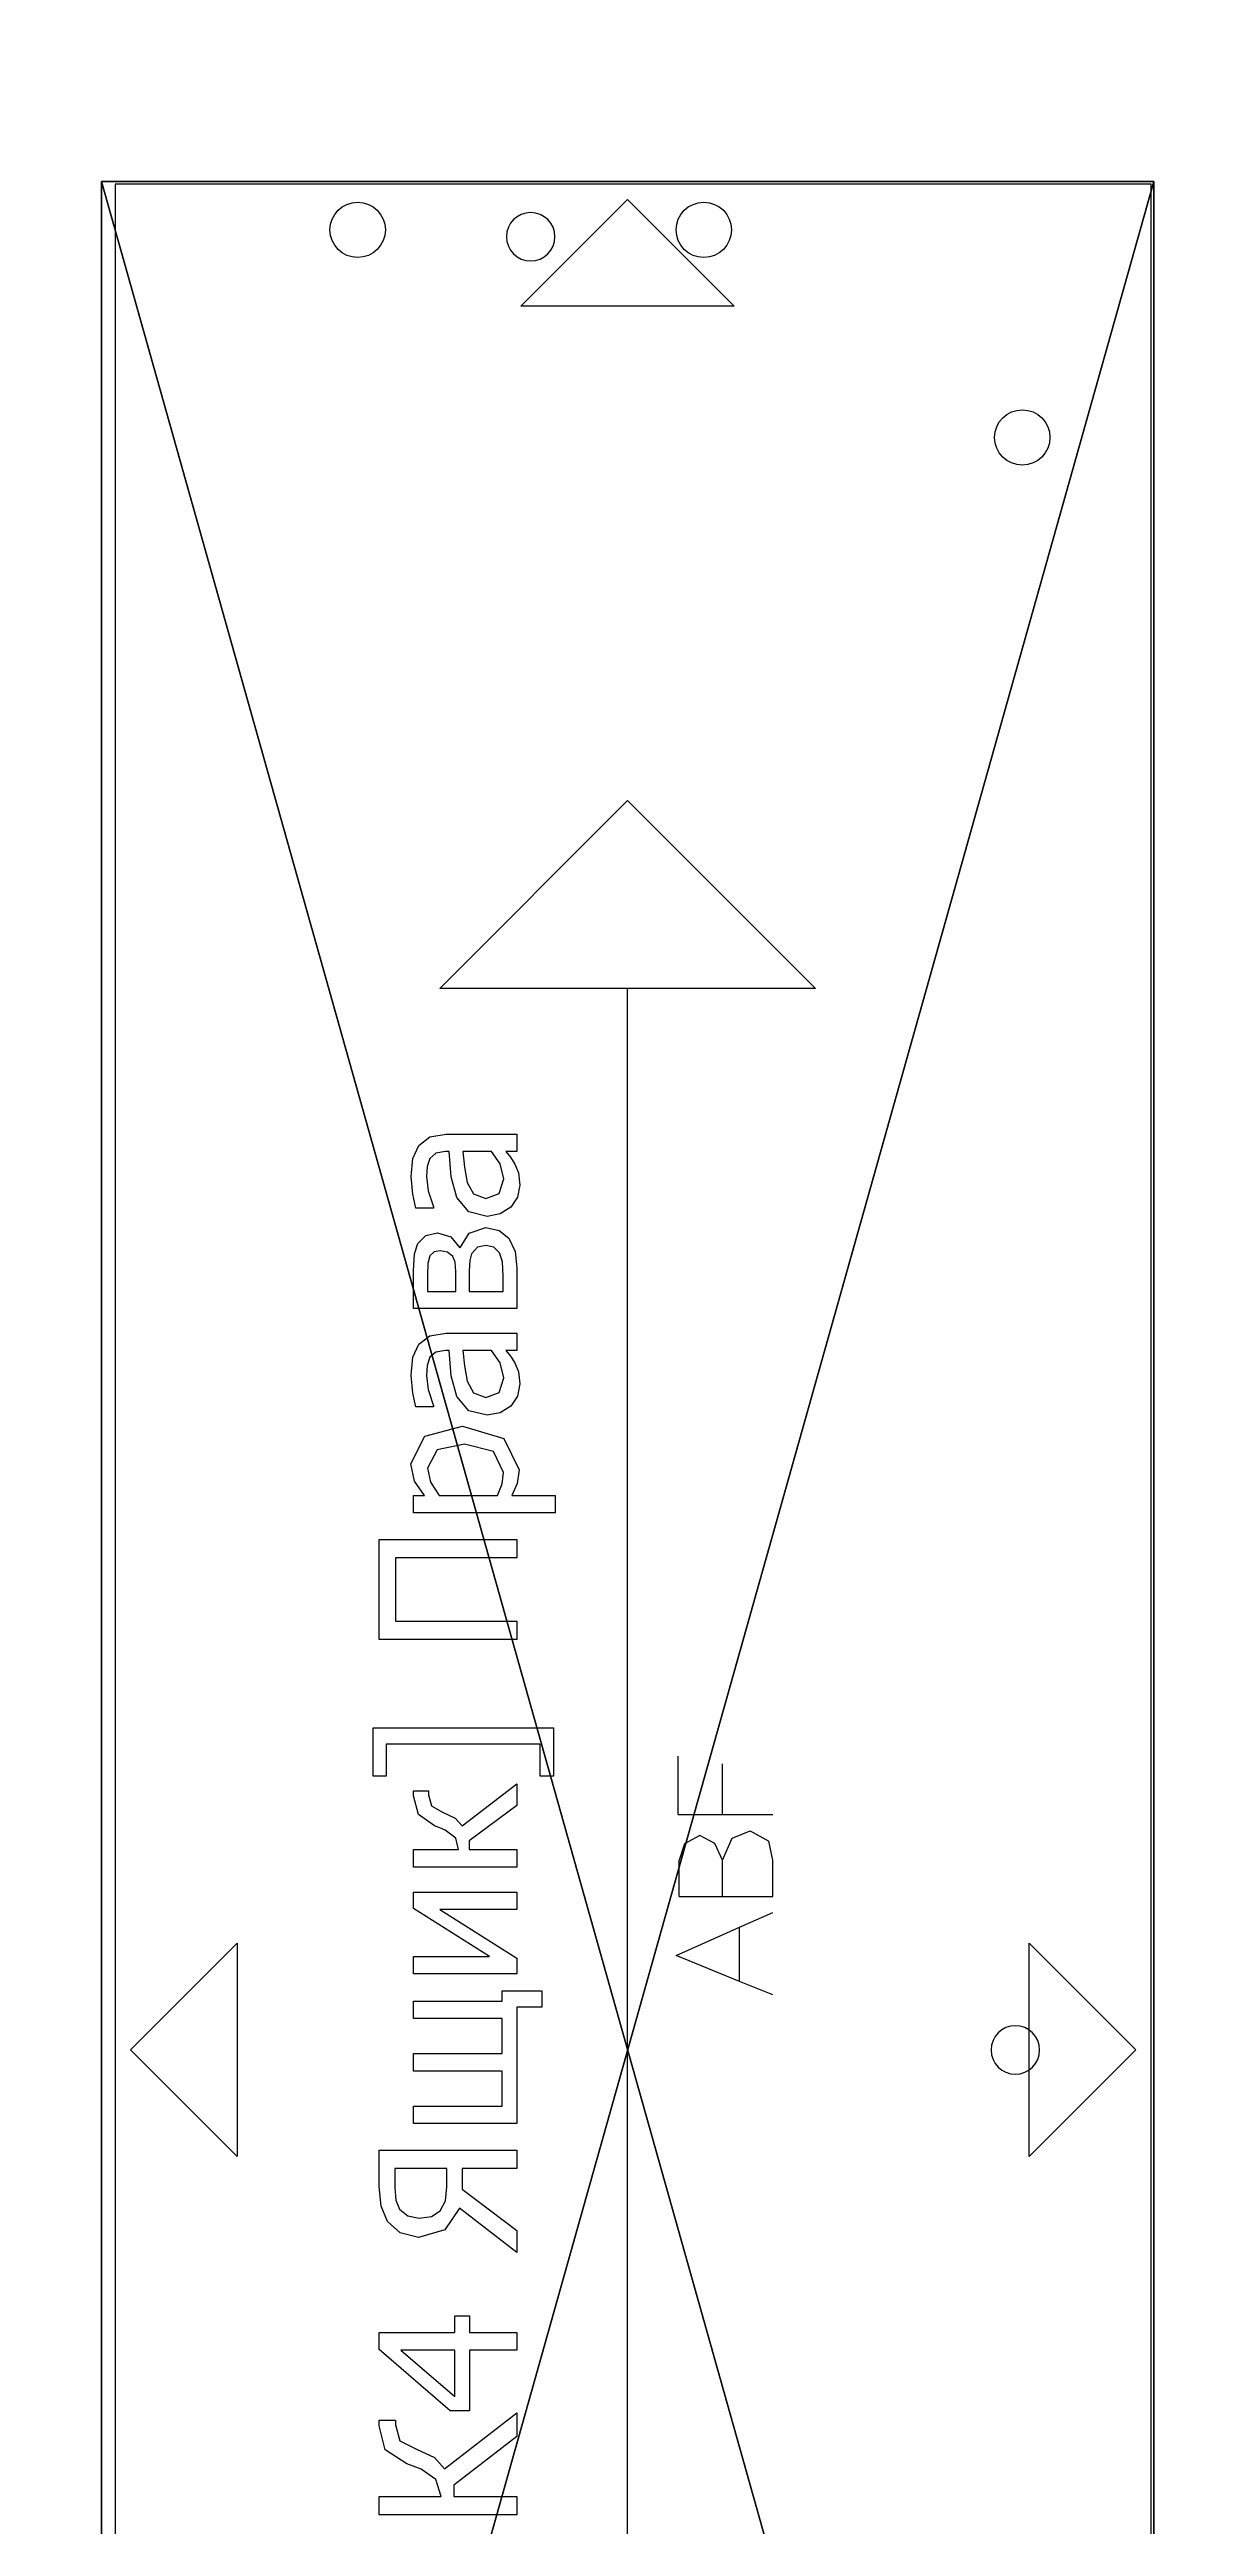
# Model space of a CAD drawing. Header units: millimetres. Extents: x -70178 to 17, y -3145 to 2055.
# Drawn here: x -7001.5 to -6837, y 201.1 to 559.1 of the extents above; entities that cross this region are included whole.
import ezdxf

# ---------------------------------------------------------------- set-up
doc = ezdxf.new("R2010")
doc.units = ezdxf.units.MM
doc.header["$LTSCALE"] = 25.4
doc.layers.get('0').update_dxf_attribs({"true_color": 0xffffff})
for name, color, linetype, true_color in [('ABF_cuttingLines', 34, 'Continuous', 0xaa4400), ('ABF_edgeBanding', 32, 'Continuous', 0xcc6600), ('ABF_Label', 253, 'Continuous', 0x9999cc), ('D7-DEPTHF-$44817', 252, 'Continuous', 0x777799), ('D8-DEPTH12-$38878', 36, 'Continuous', 0x664400)]:
    doc.layers.add(name, color=color, linetype=linetype, true_color=true_color)

# ---------------------------------------------------------------- blocks, each defined once
blk = doc.blocks.new('Group99#1')
at = {"layer": 'D8-DEPTH12-$38878', "color": 0, "extrusion": (0, 0, -1)}
blk.add_circle((0, -9), 4, dxfattribs=at)
blk = doc.blocks.new('Group103#1')
at = {"layer": 'D8-DEPTH12-$38878', "color": 0, "extrusion": (0, 0, -1)}
blk.add_circle((0, -9), 4, dxfattribs=at)
blk = doc.blocks.new('Group105#2')
at = {"layer": 'D7-DEPTHF-$44817', "color": 0}
blk.add_circle((0, -8, 16), 3.5, dxfattribs=at)
blk = doc.blocks.new('Group109#1')
at = {"layer": 'D8-DEPTH12-$38878', "color": 0, "extrusion": (0, 0, -1)}
blk.add_circle((-9, 0), 4, dxfattribs=at)
blk = doc.blocks.new('Group120#1')
at = {"layer": 'D7-DEPTHF-$44817', "color": 0}
blk.add_circle((8, 0, 16), 3.5, dxfattribs=at)
blk = doc.blocks.new('Group1135#1')
at = {"layer": 'ABF_Label', "color": 0}
for p, q in [((-44.01, 10.47), (-44.01, 23.51)), ((-44.01, 23.51), (-42.27, 23.51)), ((-42.27, 23.51), (-42.27, 17.63)), ((-37.84, 22.94), (-35.58, 23.51)), ((-35.58, 23.51), (-35.05, 23.51)), ((-35.05, 23.51), (-35.05, 21.96)), ((-34.17, 16.79), (-28.34, 23.51)), ((-28.34, 23.51), (-26.73, 23.51)), ((-26.73, 23.51), (-26.73, 16.35)), ((-14.77, 23.33), (-12.93, 23.51)), ((-12.93, 23.51), (-9.48, 23.51)), ((-9.48, 23.51), (-9.48, 10.47)), ((25.91, 22.84), (25.91, 24.09)), ((25.91, 24.09), (30.47, 24.09)), ((30.47, 24.09), (30.47, 7.03)), ((38.85, 10.47), (38.85, 23.51)), ((38.85, 23.51), (48.32, 23.51)), ((48.32, 23.51), (48.32, 10.47)), ((-39.18, 20.88), (-37.84, 22.94)), ((-36.98, 21.54), (-37.77, 19.97)), ((-35.49, 21.96), (-36.98, 21.54)), ((-35.05, 21.96), (-35.49, 21.96)), ((-28.41, 21.45), (-32.81, 16.35)), ((-28.41, 16.35), (-28.41, 21.45)), ((-17.74, 19.79), (-17.32, 21.52)), ((-17.32, 21.52), (-16.23, 22.72)), ((-16.23, 22.72), (-14.77, 23.33)), ((-15.06, 21.57), (-15.69, 20.81)), ((-14.23, 21.92), (-15.06, 21.57)), ((-13.02, 22.02), (-14.23, 21.92)), ((-11.22, 22.02), (-13.02, 22.02)), ((-11.22, 17.1), (-11.22, 22.02)), ((28.93, 22.84), (25.91, 22.84)), ((28.93, 8.29), (28.93, 22.84)), ((46.58, 21.97), (40.58, 21.97)), ((40.58, 21.97), (40.58, 10.47)), ((46.58, 10.47), (46.58, 21.97)), ((-40.65, 18.15), (-39.67, 19.53)), ((-39.67, 19.53), (-39.39, 20.28)), ((-39.39, 20.28), (-39.18, 20.88)), ((-37.77, 19.97), (-38.58, 18.27)), ((-17.02, 17.29), (-17.74, 19.79)), ((-15.69, 20.81), (-15.92, 19.73)), ((-15.92, 19.73), (-15.76, 18.57)), ((-6.97, 10.47), (-6.97, 20.25)), ((-6.97, 20.25), (-5.32, 20.25)), ((-5.32, 20.25), (-5.32, 11.86)), ((-2, 11.86), (-2, 20.25)), ((-2, 20.25), (-0.35, 20.25)), ((-0.35, 20.25), (-0.35, 11.86)), ((2.96, 11.86), (2.96, 20.25)), ((2.96, 20.25), (4.61, 20.25)), ((4.61, 20.25), (4.61, 11.86)), ((7.2, 10.47), (7.2, 20.25)), ((7.2, 20.25), (8.83, 20.25)), ((8.83, 20.25), (8.83, 13.07)), ((8.83, 13.07), (13.39, 20.25)), ((13.39, 20.25), (14.93, 20.25)), ((14.93, 20.25), (14.93, 10.47)), ((17.31, 10.47), (17.31, 20.25)), ((17.31, 20.25), (18.96, 20.25)), ((18.96, 20.25), (18.96, 15.99)), ((21.22, 18.28), (22.29, 19.8)), ((22.29, 19.8), (24.06, 20.25)), ((24.13, 18.83), (23.1, 18.55)), ((24.06, 20.25), (24.51, 20.25)), ((24.51, 18.83), (24.13, 18.83)), ((24.51, 20.25), (24.51, 18.83)), ((50.83, 6.86), (50.83, 20.25)), ((50.83, 20.25), (52.48, 20.25)), ((52.48, 20.25), (52.48, 19.23)), ((52.48, 19.23), (53.84, 20.15)), ((55.07, 18.95), (53.72, 18.64)), ((53.84, 20.15), (55.47, 20.52)), ((56.8, 18.03), (55.07, 18.95)), ((55.47, 20.52), (58.1, 19.19)), ((58.1, 19.19), (59.04, 15.62)), ((60.86, 20.04), (62.16, 20.33)), ((60.86, 18.37), (60.86, 20.04)), ((62.5, 18.86), (60.96, 18.37)), ((62.16, 20.33), (63.85, 20.49)), ((63.84, 19.03), (62.5, 18.86)), ((64.77, 18.97), (63.84, 19.03)), ((63.85, 20.49), (65.55, 20.33)), ((65.55, 18.7), (64.77, 18.97)), ((65.55, 20.33), (66.79, 19.76)), ((66.79, 19.76), (67.59, 18.72)), ((70.16, 10.47), (70.16, 20.25)), ((70.16, 20.25), (73.75, 20.25)), ((73.36, 18.94), (71.79, 18.94)), ((71.79, 18.94), (71.79, 16.26)), ((74.44, 18.91), (73.36, 18.94)), ((73.75, 20.25), (75.33, 20.18)), ((75.14, 18.71), (74.44, 18.91)), ((75.33, 20.18), (76.32, 19.85)), ((76.32, 19.85), (77.08, 19.1)), ((77.08, 19.1), (77.33, 18)), ((79.68, 20.04), (80.99, 20.33)), ((79.68, 18.37), (79.68, 20.04)), ((81.32, 18.86), (79.78, 18.37)), ((80.99, 20.33), (82.67, 20.49)), ((82.66, 19.03), (81.32, 18.86)), ((83.6, 18.97), (82.66, 19.03)), ((82.67, 20.49), (84.37, 20.33)), ((84.37, 18.7), (83.6, 18.97)), ((84.37, 20.33), (85.61, 19.76)), ((85.61, 19.76), (86.41, 18.72)), ((-42.27, 17.63), (-40.65, 18.15)), ((-41.18, 16.44), (-42.27, 16.44)), ((-42.27, 16.44), (-42.27, 10.47)), ((-36.57, 10.47), (-41.18, 16.44)), ((-38.58, 18.27), (-39.65, 17.32)), ((-39.65, 17.32), (-34.36, 10.47)), ((-34.17, 14.95), (-34.17, 16.79)), ((-14.98, 15.91), (-17.02, 17.29)), ((-15.76, 18.57), (-15.24, 17.74)), ((-15.24, 17.74), (-14.27, 17.23)), ((-14.27, 17.23), (-12.95, 17.1)), ((-12.95, 17.1), (-11.22, 17.1)), ((13.3, 17.76), (8.69, 10.47)), ((13.3, 10.47), (13.3, 17.76)), ((20.05, 16.26), (20.81, 17.26)), ((20.81, 17.26), (21.03, 17.77)), ((21.03, 17.77), (21.22, 18.28)), ((22.51, 17.51), (21.94, 16.32)), ((23.1, 18.55), (22.51, 17.51)), ((53.72, 18.64), (52.48, 17.84)), ((52.48, 17.84), (52.48, 12.3)), ((57.34, 15.43), (56.8, 18.03)), ((60.96, 18.37), (60.86, 18.37)), ((61.85, 16.17), (63.79, 16.69)), ((63.79, 16.69), (66.21, 16.9)), ((66.04, 18.15), (65.55, 18.7)), ((66.21, 17.22), (66.04, 18.15)), ((66.21, 16.9), (66.21, 17.22)), ((67.59, 18.72), (67.85, 17.16)), ((67.85, 17.16), (67.85, 10.47)), ((74.54, 16.31), (75.1, 16.55)), ((75.1, 16.55), (75.51, 17.03)), ((75.53, 18.32), (75.14, 18.71)), ((75.51, 17.03), (75.64, 17.74)), ((75.64, 17.74), (75.53, 18.32)), ((76.94, 16.74), (75.92, 15.88)), ((77.33, 18), (76.94, 16.74)), ((79.78, 18.37), (79.68, 18.37)), ((80.67, 16.17), (82.62, 16.69)), ((82.62, 16.69), (85.03, 16.9)), ((84.86, 18.15), (84.37, 18.7)), ((85.03, 17.22), (84.86, 18.15)), ((85.03, 16.9), (85.03, 17.22)), ((86.41, 18.72), (86.67, 17.16)), ((86.67, 17.16), (86.67, 10.47)), ((-28.41, 14.95), (-34.17, 14.95)), ((-32.81, 16.35), (-28.41, 16.35)), ((-28.41, 10.47), (-28.41, 14.95)), ((-26.73, 16.35), (-25.18, 16.35)), ((-25.18, 14.95), (-26.73, 14.95)), ((-26.73, 14.95), (-26.73, 10.47)), ((-25.18, 16.35), (-25.18, 14.95)), ((-19.17, 10.47), (-14.98, 15.91)), ((-13.19, 15.65), (-17.08, 10.47)), ((-11.22, 15.65), (-13.19, 15.65)), ((-11.22, 10.47), (-11.22, 15.65)), ((18.96, 15.99), (20.05, 16.26)), ((19.78, 14.98), (18.96, 14.98)), ((18.96, 14.98), (18.96, 10.47)), ((23.14, 10.47), (19.78, 14.98)), ((21.94, 16.32), (21.2, 15.67)), ((21.2, 15.67), (25.19, 10.47)), ((56.63, 12.69), (57.34, 15.43)), ((59.04, 15.62), (57.87, 11.72)), ((60.06, 13.3), (60.49, 15.03)), ((60.49, 15.03), (61.85, 16.17)), ((62.19, 14.57), (61.76, 13.41)), ((63.28, 15.19), (62.19, 14.57)), ((64.73, 15.45), (63.28, 15.19)), ((66.21, 15.59), (64.73, 15.45)), ((66.21, 12.88), (66.21, 15.59)), ((71.79, 16.26), (73.68, 16.26)), ((73.73, 14.98), (71.79, 14.98)), ((71.79, 14.98), (71.79, 11.78)), ((73.68, 16.26), (74.54, 16.31)), ((74.7, 14.94), (73.73, 14.98)), ((75.35, 14.76), (74.7, 14.94)), ((75.99, 14.22), (75.35, 14.76)), ((75.92, 15.88), (75.96, 15.82)), ((75.96, 15.82), (77.29, 15)), ((76.13, 13.42), (75.99, 14.22)), ((77.29, 15), (77.83, 13.43)), ((78.88, 13.3), (79.31, 15.03)), ((79.31, 15.03), (80.67, 16.17)), ((81.01, 14.57), (80.58, 13.41)), ((82.1, 15.19), (81.01, 14.57)), ((83.55, 15.45), (82.1, 15.19)), ((85.03, 15.59), (83.55, 15.45)), ((85.03, 12.88), (85.03, 15.59)), ((-5.32, 11.86), (-2, 11.86)), ((-0.35, 11.86), (2.96, 11.86)), ((4.61, 11.86), (5.58, 11.86)), ((5.58, 11.86), (5.58, 8.12)), ((52.48, 12.3), (53.59, 11.87)), ((53.59, 11.87), (54.64, 11.75)), ((54.64, 11.75), (56.63, 12.69)), ((57.87, 11.72), (54.91, 10.27)), ((60.3, 12.06), (60.06, 13.3)), ((60.93, 11.06), (60.3, 12.06)), ((61.76, 13.41), (62.23, 12.14)), ((62.23, 12.14), (63.62, 11.71)), ((63.62, 11.71), (65.03, 12.05)), ((65.03, 12.05), (66.21, 12.88)), ((71.79, 11.78), (73.22, 11.78)), ((73.22, 11.78), (74.59, 11.85)), ((74.59, 11.85), (75.43, 12.13)), ((75.43, 12.13), (75.97, 12.66)), ((75.97, 12.66), (76.13, 13.42)), ((77.56, 12.17), (76.82, 11.25)), ((77.83, 13.43), (77.56, 12.17)), ((79.12, 12.06), (78.88, 13.3)), ((79.75, 11.06), (79.12, 12.06)), ((80.58, 13.41), (81.06, 12.14)), ((81.06, 12.14), (82.44, 11.71)), ((82.44, 11.71), (83.85, 12.05)), ((83.85, 12.05), (85.03, 12.88)), ((-42.27, 10.47), (-44.01, 10.47)), ((-34.36, 10.47), (-36.57, 10.47)), ((-26.73, 10.47), (-28.41, 10.47)), ((-17.08, 10.47), (-19.17, 10.47)), ((-9.48, 10.47), (-11.22, 10.47)), ((4.05, 10.47), (-6.97, 10.47)), ((4.05, 8.12), (4.05, 10.47)), ((8.69, 10.47), (7.2, 10.47)), ((14.93, 10.47), (13.3, 10.47)), ((18.96, 10.47), (17.31, 10.47)), ((25.19, 10.47), (23.14, 10.47)), ((40.58, 10.47), (38.85, 10.47)), ((48.32, 10.47), (46.58, 10.47)), ((53.62, 10.44), (52.48, 10.96)), ((52.48, 10.96), (52.48, 6.86)), ((54.91, 10.27), (53.62, 10.44)), ((61.88, 10.42), (60.93, 11.06)), ((63.03, 10.2), (61.88, 10.42)), ((64.17, 10.32), (63.03, 10.2)), ((65.02, 10.67), (64.17, 10.32)), ((65.67, 11.09), (65.02, 10.67)), ((66.21, 11.51), (65.67, 11.09)), ((66.21, 10.47), (66.21, 11.51)), ((67.85, 10.47), (66.21, 10.47)), ((74.01, 10.47), (70.16, 10.47)), ((75.57, 10.63), (74.01, 10.47)), ((76.82, 11.25), (75.57, 10.63)), ((80.71, 10.42), (79.75, 11.06)), ((81.85, 10.2), (80.71, 10.42)), ((83, 10.32), (81.85, 10.2)), ((83.84, 10.67), (83, 10.32)), ((84.49, 11.09), (83.84, 10.67)), ((85.03, 11.51), (84.49, 11.09)), ((85.03, 10.47), (85.03, 11.51)), ((86.67, 10.47), (85.03, 10.47)), ((5.58, 8.12), (4.05, 8.12)), ((25.91, 7.03), (25.91, 8.29)), ((25.91, 8.29), (28.93, 8.29)), ((30.47, 7.03), (25.91, 7.03)), ((52.48, 6.86), (50.83, 6.86)), ((-67.44, 0), (100.46, 0)), ((6.49, -10.57), (8.95, -4.58)), ((8.95, -4.58), (11.61, -10.57)), ((14.53, -4.88), (17.96, -4.88)), ((14.53, -4.88), (14.53, -8.98)), ((19.51, -5.38), (17.96, -4.88)), ((20.29, -6.84), (19.51, -5.38)), ((19.55, -8.25), (20.29, -6.84)), ((22.27, -4.79), (22.27, -8.97)), ((22.27, -4.79), (27.81, -4.79)), ((14.53, -8.98), (14.53, -13.72)), ((14.53, -8.98), (17.96, -8.98)), ((17.96, -8.98), (19.55, -8.25)), ((17.96, -8.98), (20.04, -9.9)), ((22.27, -8.97), (27.09, -8.97)), ((22.27, -8.97), (22.27, -13.72)), ((5.21, -13.72), (6.49, -10.57)), ((6.49, -10.57), (11.61, -10.57)), ((11.61, -10.57), (13.01, -13.72)), ((20.74, -11.59), (19.76, -13.36)), ((20.04, -9.9), (20.74, -11.59)), ((14.53, -13.72), (17.96, -13.72)), ((17.96, -13.72), (19.76, -13.36))]:
    blk.add_line(p, q, dxfattribs=at)
blk.add_polyline3d([(100.46, 17.78, 0), (118.24, 0, 0), (100.46, -17.78, 0), (100.46, 17.78, 0)], close=True, dxfattribs=at)
blk = doc.blocks.new('Group1435#1')
at = {"layer": 'ABF_cuttingLines', "color": 0}
blk.add_polyline3d([(-745.24, -18.4, 0), (-745.24, -557.6, 0), (-595.64, -557.6, 0), (-595.64, -18.4, 0), (-745.24, -18.4, 0)], close=True, dxfattribs=at)
blk = doc.blocks.new('Group1436#1')
at = {"layer": 'ABF_edgeBanding', "color": 0}
for points in [[(-671.24, -20.6, 0), (-655.84, -36.01, 0), (-686.65, -36.01, 0), (-671.24, -20.6, 0)], [(-743.04, -288, 0), (-727.63, -272.59, 0), (-727.63, -303.41, 0), (-743.04, -288, 0)], [(-597.84, -288, 0), (-613.25, -303.41, 0), (-613.25, -272.59, 0), (-597.84, -288, 0)]]:
    blk.add_polyline3d(points, close=True, dxfattribs=at)
blk = doc.blocks.new('_____#151')
at = {"color": 0}
for p, q in [((-747.24, -18, 16), (-595.24, -18, 16)), ((-747.24, -558, 16), (-747.24, -18, 16)), ((-747.24, -18), (-595.24, -18)), ((-747.24, -558), (-747.24, -18)), ((-747.24, -18, 16), (-595.24, -18, 16)), ((-747.24, -18), (-595.24, -18)), ((-747.24, -18, 16), (-747.24, -18)), ((-747.24, -558, 16), (-747.24, -18, 16)), ((-747.24, -18, 16), (-747.24, -18)), ((-747.24, -558), (-747.24, -18)), ((-595.24, -18, 16), (-595.24, -558, 16)), ((-595.24, -18), (-595.24, -558)), ((-595.24, -18, 16), (-595.24, -18)), ((-595.24, -18, 16), (-595.24, -558, 16)), ((-595.24, -18), (-595.24, -558)), ((-595.24, -18, 16), (-595.24, -18))]:
    blk.add_line(p, q, dxfattribs=at)
at = {"color": 0, "extrusion": (0, 0, -1), "rotation": 180}
for name, p in [('Group99#1', (710.24, -34, -16)), ('Group105#2', (685.24, -34, -16)), ('Group103#1', (660.24, -34, -16)), ('Group120#1', (623.24, -288, -16)), ('Group109#1', (623.24, -55, -16))]:
    blk.add_blockref(name, p, dxfattribs=at)
at = {"layer": 'ABF_cuttingLines', "color": 0}
blk.add_blockref('Group1435#1', (0, 0, 16), dxfattribs=at)
at = {"layer": 'ABF_edgeBanding', "color": 0}
blk.add_blockref('Group1436#1', (0, 0, 16), dxfattribs=at)
at = {"layer": 'ABF_Label', "color": 0, "xscale": 1.526814436209309, "yscale": 1.526814436209309, "rotation": 90}
blk.add_blockref('Group1135#1', (-671.24, -288, 16), dxfattribs=at)
at = {"color": 7, "true_color": 0xffffff}
mesh = blk.add_polyface(dxfattribs=at)
corners = [(-595.24, -558, 16), (-747.24, -18, 16), (-747.24, -558, 16), (-595.24, -18, 16)]
mesh.append_faces([[corners[k] for k in face] for face in [(0, 1, 2), (1, 0, 3)]], dxfattribs={"vtx0": -1, "color": 7})
at = {"color": 0}
mesh = blk.add_polyface(dxfattribs=at)
corners = [(-595.24, -18), (-747.24, -558), (-747.24, -18), (-595.24, -558)]
mesh.append_faces([[corners[k] for k in face] for face in [(0, 1, 2), (1, 0, 3)]], dxfattribs={"vtx0": -1, "color": 0})
mesh = blk.add_polyface(dxfattribs=at)
corners = [(-747.24, -18, 16), (-595.24, -18), (-747.24, -18), (-595.24, -18, 16)]
mesh.append_faces([[corners[k] for k in face] for face in [(0, 1, 2), (1, 0, 3)]], dxfattribs={"vtx0": -1, "color": 0})
mesh = blk.add_polyface(dxfattribs=at)
corners = [(-747.24, -18, 16), (-747.24, -558), (-747.24, -558, 16), (-747.24, -18)]
mesh.append_faces([[corners[k] for k in face] for face in [(0, 1, 2), (1, 0, 3)]], dxfattribs={"vtx0": -1, "color": 0})
mesh = blk.add_polyface(dxfattribs=at)
corners = [(-595.24, -18), (-595.24, -558, 16), (-595.24, -558), (-595.24, -18, 16)]
mesh.append_faces([[corners[k] for k in face] for face in [(0, 1, 2), (1, 0, 3)]], dxfattribs={"vtx0": -1, "color": 0})
blk = doc.blocks.new('_____#152')
at = {"color": 0, "extrusion": (0, 0, -1)}
ref = blk.add_blockref('Group120#1', (436.74, -288, -16), dxfattribs=dict(at, rotation=180))
ref.add_attrib('Skp_GroupInstanceName', '_ABF_screwInside', (0, 0), dxfattribs={"height": 1})
ref = blk.add_blockref('Group109#1', (436.74, -55, -16), dxfattribs=dict(at, rotation=180))
ref.add_attrib('Skp_GroupInstanceName', '_ABF_minifixPlasticBase', (0, 0), dxfattribs={"height": 1})
blk = doc.blocks.new('_48501___EGGER_W_1000_ST9___2800207018__THICKNESS_16')
at = {"color": 0}
for name, p in [('_____#152', (-6595.26, 558)), ('_____#151', (-6246.76, 558))]:
    blk.add_blockref(name, p, dxfattribs=at)

msp = doc.modelspace()

# ---------------------------------------------------------------- block references
at = {"color": 0}
msp.add_blockref('_48501___EGGER_W_1000_ST9___2800207018__THICKNESS_16', (0, 0), dxfattribs=at)

doc.saveas('drawing.dxf')
